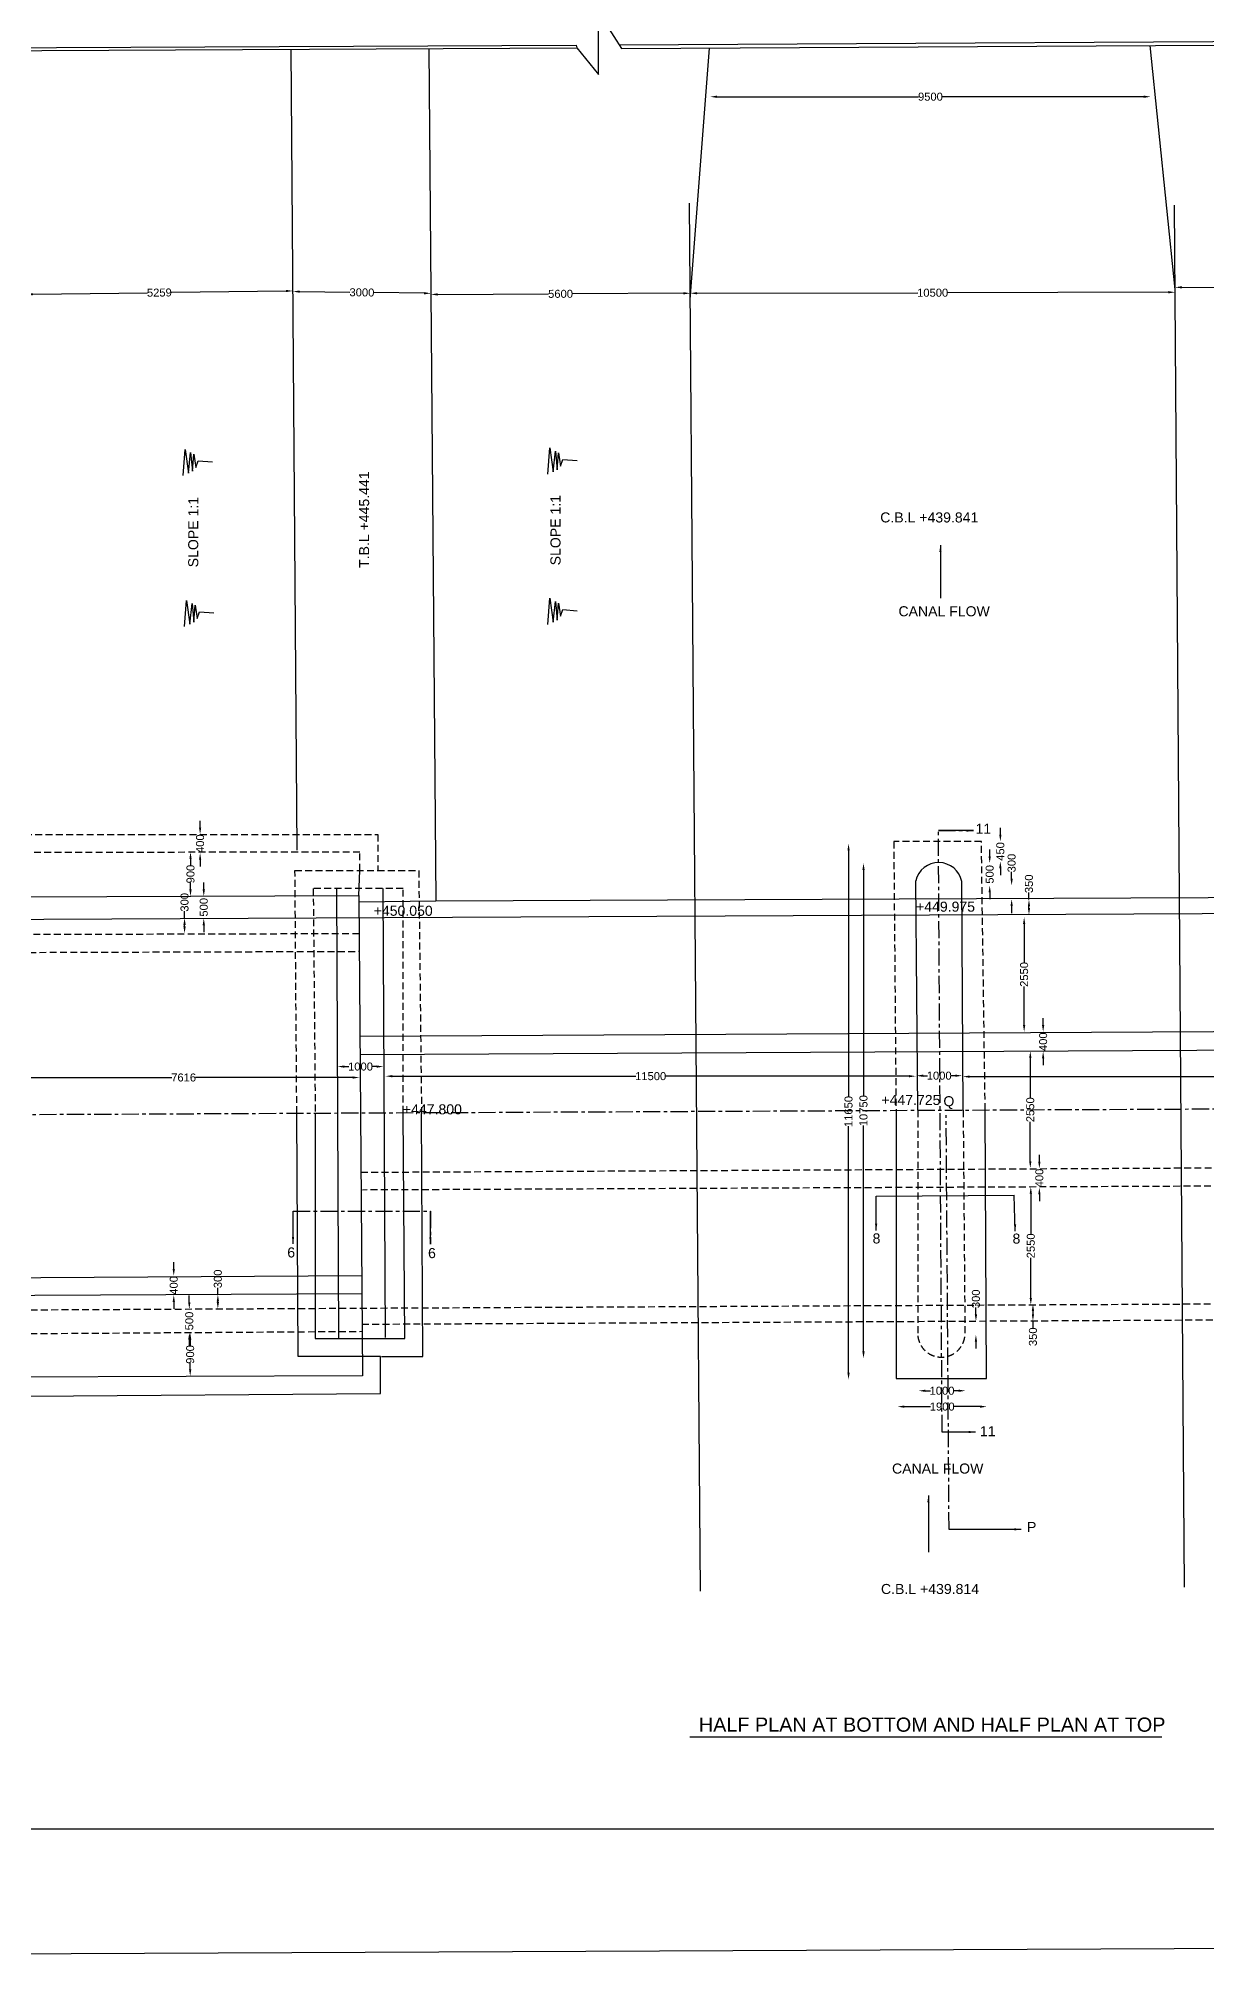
# Model space of a CAD drawing. Header units: millimetres. Extents: x -291 to 121906, y -4 to 63377.
# Drawn here: x 46225 to 71762, y -4 to 42093 of the extents above; entities that cross this region are included whole.
import ezdxf

# ---------------------------------------------------------------- set-up
doc = ezdxf.new("R2010")
doc.units = ezdxf.units.MM
doc.header["$MEASUREMENT"] = 0
doc.linetypes.add('CENTER', pattern=[2, 1.25, -0.25, 0.25, -0.25])
doc.linetypes.add('DASHED', pattern=[0.75, 0.5, -0.25])
for name, color, linetype in [('DIM', 7, 'Continuous'), ('DWG', 7, 'Continuous'), ('TXT', 7, 'Continuous')]:
    doc.layers.add(name, color=color, linetype=linetype)
doc.styles.get("Standard").update_dxf_attribs({"font": 'arial.ttf'})
doc.dimstyles.new('Civil', dxfattribs={"dimtxt": 175, "dimasz": 150, "dimexe": 0.1, "dimexo": 0.0625, "dimgap": 0.09, "dimtad": 0, "dimdec": 0, "dimzin": 12, "dimdsep": 46, "dimtxsty": 'Standard', "dimcen": 0.1, "dimse1": 1, "dimse2": 1, "dimadec": 0, "dimazin": 2, "dimtfac": 1, "dimtdec": 0, "dimtofl": 0, "dimtmove": 0, "dimatfit": 3, "dimfxl": 1, "dimfrac": 1, "dimtolj": 1, "dimtzin": 0, "dimarcsym": 0})
picture_1 = doc.add_image_def('image1.jpg', size_in_pixel=(4892, 9492))

# ---------------------------------------------------------------- blocks, each defined once
blk = doc.blocks.new('*D38')
at = {"layer": 'Defpoints', "color": 0, "linetype": 'ByBlock', "transparency": 16777216}
for p in [(60910, 40795), (70542, 40820), (70542, 40795)]:
    blk.add_point(p, dxfattribs=at)
at = {"layer": 'DIM', "color": 0, "linetype": 'ByBlock', "lineweight": -2, "transparency": 16777216}
for p, q in [((61060, 40820), (65465, 40820)), ((70392, 40820), (65987, 40820))]:
    blk.add_line(p, q, dxfattribs=at)
at = {"layer": 'DIM', "color": 0, "linetype": 'ByBlock', "transparency": 16777216}
for points in [[(61060, 40845), (61060, 40795), (60910, 40820)], [(70392, 40845), (70392, 40795), (70542, 40820)]]:
    blk.add_solid(points, dxfattribs=at)
at = {"layer": 'DIM', "color": 0, "linetype": 'ByBlock', "transparency": 16777216, "insert": (65726, 40820), "char_height": 175, "attachment_point": 5}
blk.add_mtext('\\A1;9500', dxfattribs=at)
blk = doc.blocks.new('*D41')
at = {"layer": 'Defpoints', "color": 0, "linetype": 'ByBlock', "transparency": 16777216}
for p in [(45951, 36301), (51785, 36573), (51788, 36375)]:
    blk.add_point(p, dxfattribs=at)
at = {"layer": 'DIM', "color": 0, "linetype": 'ByBlock', "lineweight": -2, "transparency": 16777216}
for p, q in [((46098, 36501), (48605, 36533)), ((51636, 36571), (49129, 36540))]:
    blk.add_line(p, q, dxfattribs=at)
at = {"layer": 'DIM', "color": 0, "linetype": 'ByBlock', "transparency": 16777216}
for points in [[(46098, 36526), (46099, 36476), (45948, 36499)], [(51635, 36596), (51636, 36546), (51785, 36573)]]:
    blk.add_solid(points, dxfattribs=at)
at = {"layer": 'DIM', "color": 0, "linetype": 'ByBlock', "transparency": 16777216, "insert": (48867, 36536), "char_height": 175, "attachment_point": 5, "rotation": 0.7239}
blk.add_mtext('\\A1;5259', dxfattribs=at)
blk = doc.blocks.new('*D42')
at = {"layer": 'Defpoints', "color": 0, "linetype": 'ByBlock', "transparency": 16777216}
for p in [(51785, 36487), (54804, 36448), (54805, 36520)]:
    blk.add_point(p, dxfattribs=at)
at = {"layer": 'DIM', "color": 0, "linetype": 'ByBlock', "lineweight": -2, "transparency": 16777216}
for p, q in [((51936, 36558), (53035, 36543)), ((54655, 36522), (53557, 36537))]:
    blk.add_line(p, q, dxfattribs=at)
at = {"layer": 'DIM', "color": 0, "linetype": 'ByBlock', "transparency": 16777216}
for points in [[(51937, 36583), (51936, 36533), (51786, 36560)], [(54655, 36547), (54654, 36497), (54805, 36520)]]:
    blk.add_solid(points, dxfattribs=at)
at = {"layer": 'DIM', "color": 0, "linetype": 'ByBlock', "transparency": 16777216, "insert": (53296, 36540), "char_height": 175, "attachment_point": 5, "rotation": 359.2588}
blk.add_mtext('\\A1;3000', dxfattribs=at)
blk = doc.blocks.new('*D43')
at = {"layer": 'Defpoints', "color": 0, "linetype": 'ByBlock', "transparency": 16777216}
for p in [(54804, 36485), (60475, 36522), (60475, 36510)]:
    blk.add_point(p, dxfattribs=at)
at = {"layer": 'DIM', "color": 0, "linetype": 'ByBlock', "lineweight": -2, "transparency": 16777216}
for p, q in [((54954, 36497), (57378, 36508)), ((60325, 36521), (57900, 36511))]:
    blk.add_line(p, q, dxfattribs=at)
at = {"layer": 'DIM', "color": 0, "linetype": 'ByBlock', "transparency": 16777216}
for points in [[(54954, 36522), (54954, 36472), (54804, 36497)], [(60325, 36546), (60325, 36496), (60475, 36522)]]:
    blk.add_solid(points, dxfattribs=at)
at = {"layer": 'DIM', "color": 0, "linetype": 'ByBlock', "transparency": 16777216, "insert": (57639, 36509), "char_height": 175, "attachment_point": 5, "rotation": 0.2547}
blk.add_mtext('\\A1;5600', dxfattribs=at)
blk = doc.blocks.new('*D44')
at = {"layer": 'Defpoints', "color": 0, "linetype": 'ByBlock', "transparency": 16777216}
for p in [(60475, 36522), (71076, 36544), (71076, 36544)]:
    blk.add_point(p, dxfattribs=at)
at = {"layer": 'DIM', "color": 0, "linetype": 'ByBlock', "lineweight": -2, "transparency": 16777216}
for p, q in [((60625, 36522), (65454, 36532)), ((70926, 36544), (66096, 36534))]:
    blk.add_line(p, q, dxfattribs=at)
at = {"layer": 'DIM', "color": 0, "linetype": 'ByBlock', "transparency": 16777216}
for points in [[(60625, 36547), (60625, 36497), (60475, 36522)], [(70926, 36569), (70926, 36519), (71076, 36544)]]:
    blk.add_solid(points, dxfattribs=at)
at = {"layer": 'DIM', "color": 0, "linetype": 'ByBlock', "transparency": 16777216, "insert": (65775, 36533), "char_height": 175, "attachment_point": 5, "rotation": 0.118}
blk.add_mtext('\\A1;10500', dxfattribs=at)
blk = doc.blocks.new('*D45')
at = {"layer": 'Defpoints', "color": 0, "linetype": 'ByBlock', "transparency": 16777216}
for p in [(76782, 36648), (71075, 36607), (76782, 36603)]:
    blk.add_point(p, dxfattribs=at)
at = {"layer": 'DIM', "color": 0, "linetype": 'ByBlock', "lineweight": -2, "transparency": 16777216}
for p, q in [((71225, 36652), (73667, 36650)), ((76632, 36648), (74190, 36649))]:
    blk.add_line(p, q, dxfattribs=at)
at = {"layer": 'DIM', "color": 0, "linetype": 'ByBlock', "transparency": 16777216}
for points in [[(71225, 36677), (71225, 36627), (71075, 36652)], [(76632, 36673), (76632, 36623), (76782, 36648)]]:
    blk.add_solid(points, dxfattribs=at)
at = {"layer": 'DIM', "color": 0, "linetype": 'ByBlock', "transparency": 16777216, "insert": (73929, 36650), "char_height": 175, "attachment_point": 5, "rotation": 359.9602}
blk.add_mtext('\\A1;5600', dxfattribs=at)
blk = doc.blocks.new('*D67')
at = {"layer": 'Defpoints', "color": 0, "linetype": 'ByBlock', "transparency": 16777216}
for p in [(53240, 19371), (45556, 19321), (53240, 19321)]:
    blk.add_point(p, dxfattribs=at)
at = {"layer": 'DIM', "color": 0, "linetype": 'ByBlock', "lineweight": -2, "transparency": 16777216}
for p, q in [((45706, 19371), (49137, 19371)), ((53090, 19371), (49659, 19371))]:
    blk.add_line(p, q, dxfattribs=at)
at = {"layer": 'DIM', "color": 0, "linetype": 'ByBlock', "transparency": 16777216}
for points in [[(45706, 19396), (45706, 19346), (45556, 19371)], [(53090, 19396), (53090, 19346), (53240, 19371)]]:
    blk.add_solid(points, dxfattribs=at)
at = {"layer": 'DIM', "color": 0, "linetype": 'ByBlock', "transparency": 16777216, "insert": (49398, 19371), "char_height": 175, "attachment_point": 5}
blk.add_mtext('\\A1;7616', dxfattribs=at)
blk = doc.blocks.new('*D68')
at = {"layer": 'Defpoints', "color": 0, "linetype": 'ByBlock', "transparency": 16777216}
for p in [(52763, 19572), (53767, 19610), (53767, 19572)]:
    blk.add_point(p, dxfattribs=at)
at = {"layer": 'DIM', "color": 0, "linetype": 'ByBlock', "lineweight": -2, "transparency": 16777216}
for p, q in [((52913, 19610), (53012, 19610)), ((53617, 19610), (53518, 19610))]:
    blk.add_line(p, q, dxfattribs=at)
at = {"layer": 'DIM', "color": 0, "linetype": 'ByBlock', "transparency": 16777216}
for points in [[(52913, 19635), (52913, 19585), (52763, 19610)], [(53617, 19635), (53617, 19585), (53767, 19610)]]:
    blk.add_solid(points, dxfattribs=at)
at = {"layer": 'DIM', "color": 0, "linetype": 'ByBlock', "transparency": 16777216, "insert": (53265, 19610), "char_height": 175, "attachment_point": 5}
blk.add_mtext('\\A1;1000', dxfattribs=at)
blk = doc.blocks.new('*D69')
at = {"layer": 'Defpoints', "color": 0, "linetype": 'ByBlock', "transparency": 16777216}
for p in [(49469, 13790), (49541, 13790), (49469, 12840)]:
    blk.add_point(p, dxfattribs=at)
at = {"layer": 'DIM', "color": 0, "linetype": 'ByBlock', "lineweight": -2, "transparency": 16777216}
for p, q in [((49541, 13640), (49541, 13508)), ((49541, 12990), (49541, 13122))]:
    blk.add_line(p, q, dxfattribs=at)
at = {"layer": 'DIM', "color": 0, "linetype": 'ByBlock', "transparency": 16777216}
for points in [[(49516, 13640), (49566, 13640), (49541, 13790)], [(49516, 12990), (49566, 12990), (49541, 12840)]]:
    blk.add_solid(points, dxfattribs=at)
at = {"layer": 'DIM', "color": 0, "linetype": 'ByBlock', "transparency": 16777216, "insert": (49541, 13315), "char_height": 175, "attachment_point": 5, "rotation": 90}
blk.add_mtext('\\A1;900', dxfattribs=at)
blk = doc.blocks.new('*D70')
at = {"layer": 'Defpoints', "color": 0, "linetype": 'ByBlock', "transparency": 16777216}
for p in [(49522, 14305), (49541, 14305), (49541, 13790)]:
    blk.add_point(p, dxfattribs=at)
at = {"layer": 'DIM', "color": 0, "linetype": 'ByBlock', "lineweight": -2, "transparency": 16777216}
for p, q in [((49522, 14455), (49522, 14605)), ((49522, 13640), (49522, 13490))]:
    blk.add_line(p, q, dxfattribs=at)
at = {"layer": 'DIM', "color": 0, "linetype": 'ByBlock', "transparency": 16777216}
for points in [[(49497, 14455), (49547, 14455), (49522, 14305)], [(49497, 13640), (49547, 13640), (49522, 13790)]]:
    blk.add_solid(points, dxfattribs=at)
at = {"layer": 'DIM', "color": 0, "linetype": 'ByBlock', "transparency": 16777216, "insert": (49522, 14047), "char_height": 175, "attachment_point": 5, "rotation": 90}
blk.add_mtext('\\A1;500', dxfattribs=at)
blk = doc.blocks.new('*D71')
at = {"layer": 'Defpoints', "color": 0, "linetype": 'ByBlock', "transparency": 16777216}
for p in [(49994, 14624), (50146, 14624), (49994, 14310)]:
    blk.add_point(p, dxfattribs=at)
at = {"layer": 'DIM', "color": 0, "linetype": 'ByBlock', "lineweight": -2, "transparency": 16777216}
for p, q in [((50146, 14624), (50146, 14774)), ((50146, 14460), (50146, 14474))]:
    blk.add_line(p, q, dxfattribs=at)
at = {"layer": 'DIM', "color": 0, "linetype": 'ByBlock', "transparency": 16777216}
for points in [[(50121, 14474), (50171, 14474), (50146, 14624)], [(50121, 14460), (50171, 14460), (50146, 14310)]]:
    blk.add_solid(points, dxfattribs=at)
at = {"layer": 'DIM', "color": 0, "linetype": 'ByBlock', "transparency": 16777216, "insert": (50146, 14968), "char_height": 175, "attachment_point": 5, "rotation": 90}
blk.add_mtext('\\A1;300', dxfattribs=at)
blk = doc.blocks.new('*D72')
at = {"layer": 'Defpoints', "color": 0, "linetype": 'ByBlock', "transparency": 16777216}
for p in [(49182, 15035), (49263, 15035), (49263, 14614)]:
    blk.add_point(p, dxfattribs=at)
at = {"layer": 'DIM', "color": 0, "linetype": 'ByBlock', "lineweight": -2, "transparency": 16777216}
for p, q in [((49182, 15185), (49182, 15335)), ((49182, 14464), (49182, 14314))]:
    blk.add_line(p, q, dxfattribs=at)
at = {"layer": 'DIM', "color": 0, "linetype": 'ByBlock', "transparency": 16777216}
for points in [[(49157, 15185), (49207, 15185), (49182, 15035)], [(49157, 14464), (49207, 14464), (49182, 14614)]]:
    blk.add_solid(points, dxfattribs=at)
at = {"layer": 'DIM', "color": 0, "linetype": 'ByBlock', "transparency": 16777216, "insert": (49182, 14825), "char_height": 175, "attachment_point": 5, "rotation": 90}
blk.add_mtext('\\A1;400', dxfattribs=at)
blk = doc.blocks.new('*D76')
at = {"layer": 'Defpoints', "color": 0, "linetype": 'ByBlock', "transparency": 16777216}
for p in [(49418, 22860), (49693, 22860), (49693, 22527)]:
    blk.add_point(p, dxfattribs=at)
at = {"layer": 'DIM', "color": 0, "linetype": 'ByBlock', "lineweight": -2, "transparency": 16777216}
for p, q in [((49418, 22860), (49418, 23010)), ((49418, 22677), (49418, 22710))]:
    blk.add_line(p, q, dxfattribs=at)
at = {"layer": 'DIM', "color": 0, "linetype": 'ByBlock', "transparency": 16777216}
for points in [[(49393, 22710), (49443, 22710), (49418, 22860)], [(49393, 22677), (49443, 22677), (49418, 22527)]]:
    blk.add_solid(points, dxfattribs=at)
at = {"layer": 'DIM', "color": 0, "linetype": 'ByBlock', "transparency": 16777216, "insert": (49418, 23203), "char_height": 175, "attachment_point": 5, "rotation": 90}
blk.add_mtext('\\A1;300', dxfattribs=at)
blk = doc.blocks.new('*D77')
at = {"layer": 'Defpoints', "color": 0, "linetype": 'ByBlock', "transparency": 16777216}
for p in [(49693, 23336), (49838, 23336), (49693, 22852)]:
    blk.add_point(p, dxfattribs=at)
at = {"layer": 'DIM', "color": 0, "linetype": 'ByBlock', "lineweight": -2, "transparency": 16777216}
for p, q in [((49838, 23486), (49838, 23636)), ((49838, 22702), (49838, 22552))]:
    blk.add_line(p, q, dxfattribs=at)
at = {"layer": 'DIM', "color": 0, "linetype": 'ByBlock', "transparency": 16777216}
for points in [[(49813, 23486), (49863, 23486), (49838, 23336)], [(49813, 22702), (49863, 22702), (49838, 22852)]]:
    blk.add_solid(points, dxfattribs=at)
at = {"layer": 'DIM', "color": 0, "linetype": 'ByBlock', "transparency": 16777216, "insert": (49838, 23094), "char_height": 175, "attachment_point": 5, "rotation": 90}
blk.add_mtext('\\A1;500', dxfattribs=at)
blk = doc.blocks.new('*D78')
at = {"layer": 'Defpoints', "color": 0, "linetype": 'ByBlock', "transparency": 16777216}
for p in [(49548, 24304), (49628, 24304), (49628, 23336)]:
    blk.add_point(p, dxfattribs=at)
at = {"layer": 'DIM', "color": 0, "linetype": 'ByBlock', "lineweight": -2, "transparency": 16777216}
for p, q in [((49548, 24154), (49548, 24013)), ((49548, 23486), (49548, 23627))]:
    blk.add_line(p, q, dxfattribs=at)
at = {"layer": 'DIM', "color": 0, "linetype": 'ByBlock', "transparency": 16777216}
for points in [[(49523, 24154), (49573, 24154), (49548, 24304)], [(49523, 23486), (49573, 23486), (49548, 23336)]]:
    blk.add_solid(points, dxfattribs=at)
at = {"layer": 'DIM', "color": 0, "linetype": 'ByBlock', "transparency": 16777216, "insert": (49548, 23820), "char_height": 175, "attachment_point": 5, "rotation": 90}
blk.add_mtext('\\A1;900', dxfattribs=at)
blk = doc.blocks.new('*D79')
at = {"layer": 'Defpoints', "color": 0, "linetype": 'ByBlock', "transparency": 16777216}
for p in [(49693, 24687), (49758, 24687), (49693, 24283)]:
    blk.add_point(p, dxfattribs=at)
at = {"layer": 'DIM', "color": 0, "linetype": 'ByBlock', "lineweight": -2, "transparency": 16777216}
for p, q in [((49758, 24837), (49758, 24987)), ((49758, 24133), (49758, 23983))]:
    blk.add_line(p, q, dxfattribs=at)
at = {"layer": 'DIM', "color": 0, "linetype": 'ByBlock', "transparency": 16777216}
for points in [[(49733, 24837), (49783, 24837), (49758, 24687)], [(49733, 24133), (49783, 24133), (49758, 24283)]]:
    blk.add_solid(points, dxfattribs=at)
at = {"layer": 'DIM', "color": 0, "linetype": 'ByBlock', "transparency": 16777216, "insert": (49758, 24485), "char_height": 175, "attachment_point": 5, "rotation": 90}
blk.add_mtext('\\A1;400', dxfattribs=at)
blk = doc.blocks.new('*D80')
at = {"layer": 'Defpoints', "color": 0, "linetype": 'ByBlock', "transparency": 16777216}
for p in [(65407, 19400), (53811, 19305), (65407, 19305)]:
    blk.add_point(p, dxfattribs=at)
at = {"layer": 'DIM', "color": 0, "linetype": 'ByBlock', "lineweight": -2, "transparency": 16777216}
for p, q in [((53961, 19400), (59288, 19400)), ((65257, 19400), (59930, 19400))]:
    blk.add_line(p, q, dxfattribs=at)
at = {"layer": 'DIM', "color": 0, "linetype": 'ByBlock', "transparency": 16777216}
for points in [[(53961, 19425), (53961, 19375), (53811, 19400)], [(65257, 19425), (65257, 19375), (65407, 19400)]]:
    blk.add_solid(points, dxfattribs=at)
at = {"layer": 'DIM', "color": 0, "linetype": 'ByBlock', "transparency": 16777216, "insert": (59609, 19400), "char_height": 175, "attachment_point": 5}
blk.add_mtext('\\A1;11500', dxfattribs=at)
blk = doc.blocks.new('*D81')
at = {"layer": 'Defpoints', "color": 0, "linetype": 'ByBlock', "transparency": 16777216}
for p in [(65418, 19368), (66418, 19411), (66418, 19368)]:
    blk.add_point(p, dxfattribs=at)
at = {"layer": 'DIM', "color": 0, "linetype": 'ByBlock', "lineweight": -2, "transparency": 16777216}
for p, q in [((65568, 19411), (65665, 19411)), ((66268, 19411), (66171, 19411))]:
    blk.add_line(p, q, dxfattribs=at)
at = {"layer": 'DIM', "color": 0, "linetype": 'ByBlock', "transparency": 16777216}
for points in [[(65568, 19436), (65568, 19386), (65418, 19411)], [(66268, 19436), (66268, 19386), (66418, 19411)]]:
    blk.add_solid(points, dxfattribs=at)
at = {"layer": 'DIM', "color": 0, "linetype": 'ByBlock', "transparency": 16777216, "insert": (65918, 19411), "char_height": 175, "attachment_point": 5}
blk.add_mtext('\\A1;1000', dxfattribs=at)
blk = doc.blocks.new('*D82')
at = {"layer": 'Defpoints', "color": 0, "linetype": 'ByBlock', "transparency": 16777216}
for p in [(66435, 19401), (78060, 19401), (78060, 19390)]:
    blk.add_point(p, dxfattribs=at)
at = {"layer": 'DIM', "color": 0, "linetype": 'ByBlock', "lineweight": -2, "transparency": 16777216}
for p, q in [((66585, 19390), (71927, 19390)), ((77910, 19390), (72568, 19390))]:
    blk.add_line(p, q, dxfattribs=at)
at = {"layer": 'DIM', "color": 0, "linetype": 'ByBlock', "transparency": 16777216}
for points in [[(66585, 19415), (66585, 19365), (66435, 19390)], [(77910, 19415), (77910, 19365), (78060, 19390)]]:
    blk.add_solid(points, dxfattribs=at)
at = {"layer": 'DIM', "color": 0, "linetype": 'ByBlock', "transparency": 16777216, "insert": (72248, 19390), "char_height": 175, "attachment_point": 5}
blk.add_mtext('\\A1;11500', dxfattribs=at)
blk = doc.blocks.new('*D83')
at = {"layer": 'Defpoints', "color": 0, "linetype": 'ByBlock', "transparency": 16777216}
for p in [(65006, 12227), (66960, 12227), (66960, 12174)]:
    blk.add_point(p, dxfattribs=at)
at = {"layer": 'DIM', "color": 0, "linetype": 'ByBlock', "lineweight": -2, "transparency": 16777216}
for p, q in [((65156, 12174), (65730, 12174)), ((66810, 12174), (66236, 12174))]:
    blk.add_line(p, q, dxfattribs=at)
at = {"layer": 'DIM', "color": 0, "linetype": 'ByBlock', "transparency": 16777216}
for points in [[(65156, 12199), (65156, 12149), (65006, 12174)], [(66810, 12199), (66810, 12149), (66960, 12174)]]:
    blk.add_solid(points, dxfattribs=at)
at = {"layer": 'DIM', "color": 0, "linetype": 'ByBlock', "transparency": 16777216, "insert": (65983, 12174), "char_height": 175, "attachment_point": 5}
blk.add_mtext('\\A1;1900', dxfattribs=at)
blk = doc.blocks.new('*D84')
at = {"layer": 'Defpoints', "color": 0, "linetype": 'ByBlock', "transparency": 16777216}
for p in [(65468, 12533), (66493, 12533), (66493, 12521)]:
    blk.add_point(p, dxfattribs=at)
at = {"layer": 'DIM', "color": 0, "linetype": 'ByBlock', "lineweight": -2, "transparency": 16777216}
for p, q in [((65618, 12521), (65727, 12521)), ((66343, 12521), (66233, 12521))]:
    blk.add_line(p, q, dxfattribs=at)
at = {"layer": 'DIM', "color": 0, "linetype": 'ByBlock', "transparency": 16777216}
for points in [[(65618, 12546), (65618, 12496), (65468, 12521)], [(66343, 12546), (66343, 12496), (66493, 12521)]]:
    blk.add_solid(points, dxfattribs=at)
at = {"layer": 'DIM', "color": 0, "linetype": 'ByBlock', "transparency": 16777216, "insert": (65980, 12521), "char_height": 175, "attachment_point": 5}
blk.add_mtext('\\A1;1000', dxfattribs=at)
blk = doc.blocks.new('*D85')
at = {"layer": 'Defpoints', "color": 0, "linetype": 'ByBlock', "transparency": 16777216}
for p in [(66667, 14039), (66721, 14039), (66667, 13746)]:
    blk.add_point(p, dxfattribs=at)
at = {"layer": 'DIM', "color": 0, "linetype": 'ByBlock', "lineweight": -2, "transparency": 16777216}
for p, q in [((66721, 14189), (66721, 14339)), ((66721, 13596), (66721, 13446))]:
    blk.add_line(p, q, dxfattribs=at)
at = {"layer": 'DIM', "color": 0, "linetype": 'ByBlock', "transparency": 16777216}
for points in [[(66696, 14189), (66746, 14189), (66721, 14039)], [(66696, 13596), (66746, 13596), (66721, 13746)]]:
    blk.add_solid(points, dxfattribs=at)
at = {"layer": 'DIM', "color": 0, "linetype": 'ByBlock', "transparency": 16777216, "insert": (66721, 14532), "char_height": 175, "attachment_point": 5, "rotation": 90}
blk.add_mtext('\\A1;300', dxfattribs=at)
blk = doc.blocks.new('*D86')
at = {"layer": 'Defpoints', "color": 0, "linetype": 'ByBlock', "transparency": 16777216}
for p in [(67926, 14417), (67926, 14045), (67968, 14045)]:
    blk.add_point(p, dxfattribs=at)
at = {"layer": 'DIM', "color": 0, "linetype": 'ByBlock', "lineweight": -2, "transparency": 16777216}
for p, q in [((67968, 14267), (67968, 14195)), ((67968, 14045), (67968, 13895))]:
    blk.add_line(p, q, dxfattribs=at)
at = {"layer": 'DIM', "color": 0, "linetype": 'ByBlock', "transparency": 16777216}
for points in [[(67943, 14267), (67993, 14267), (67968, 14417)], [(67943, 14195), (67993, 14195), (67968, 14045)]]:
    blk.add_solid(points, dxfattribs=at)
at = {"layer": 'DIM', "color": 0, "linetype": 'ByBlock', "transparency": 16777216, "insert": (67968, 13702), "char_height": 175, "attachment_point": 5, "rotation": 90}
blk.add_mtext('\\A1;350', dxfattribs=at)
blk = doc.blocks.new('*D87')
at = {"layer": 'Defpoints', "color": 0, "linetype": 'ByBlock', "transparency": 16777216}
for p in [(67921, 16978), (67975, 16978), (67975, 14402)]:
    blk.add_point(p, dxfattribs=at)
at = {"layer": 'DIM', "color": 0, "linetype": 'ByBlock', "lineweight": -2, "transparency": 16777216}
for p, q in [((67921, 16828), (67921, 15953)), ((67921, 14552), (67921, 15427))]:
    blk.add_line(p, q, dxfattribs=at)
at = {"layer": 'DIM', "color": 0, "linetype": 'ByBlock', "transparency": 16777216}
for points in [[(67896, 16828), (67946, 16828), (67921, 16978)], [(67896, 14552), (67946, 14552), (67921, 14402)]]:
    blk.add_solid(points, dxfattribs=at)
at = {"layer": 'DIM', "color": 0, "linetype": 'ByBlock', "transparency": 16777216, "insert": (67921, 15690), "char_height": 175, "attachment_point": 5, "rotation": 90}
blk.add_mtext('\\A1;2550', dxfattribs=at)
blk = doc.blocks.new('*D88')
at = {"layer": 'Defpoints', "color": 0, "linetype": 'ByBlock', "transparency": 16777216}
for p in [(67922, 17383), (68108, 17383), (67922, 16964)]:
    blk.add_point(p, dxfattribs=at)
at = {"layer": 'DIM', "color": 0, "linetype": 'ByBlock', "lineweight": -2, "transparency": 16777216}
for p, q in [((68108, 17533), (68108, 17683)), ((68108, 16814), (68108, 16664))]:
    blk.add_line(p, q, dxfattribs=at)
at = {"layer": 'DIM', "color": 0, "linetype": 'ByBlock', "transparency": 16777216}
for points in [[(68083, 17533), (68133, 17533), (68108, 17383)], [(68083, 16814), (68133, 16814), (68108, 16964)]]:
    blk.add_solid(points, dxfattribs=at)
at = {"layer": 'DIM', "color": 0, "linetype": 'ByBlock', "transparency": 16777216, "insert": (68108, 17173), "char_height": 175, "attachment_point": 5, "rotation": 90}
blk.add_mtext('\\A1;400', dxfattribs=at)
blk = doc.blocks.new('*D89')
at = {"layer": 'Defpoints', "color": 0, "linetype": 'ByBlock', "transparency": 16777216}
for p in [(67910, 19945), (67940, 19945), (67940, 17389)]:
    blk.add_point(p, dxfattribs=at)
at = {"layer": 'DIM', "color": 0, "linetype": 'ByBlock', "lineweight": -2, "transparency": 16777216}
for p, q in [((67910, 19795), (67910, 18929)), ((67910, 17539), (67910, 18404))]:
    blk.add_line(p, q, dxfattribs=at)
at = {"layer": 'DIM', "color": 0, "linetype": 'ByBlock', "transparency": 16777216}
for points in [[(67885, 19795), (67935, 19795), (67910, 19945)], [(67885, 17539), (67935, 17539), (67910, 17389)]]:
    blk.add_solid(points, dxfattribs=at)
at = {"layer": 'DIM', "color": 0, "linetype": 'ByBlock', "transparency": 16777216, "insert": (67910, 18667), "char_height": 175, "attachment_point": 5, "rotation": 90}
blk.add_mtext('\\A1;2550', dxfattribs=at)
blk = doc.blocks.new('*D90')
at = {"layer": 'Defpoints', "color": 0, "linetype": 'ByBlock', "transparency": 16777216}
for p in [(68191, 20370), (68257, 20370), (68257, 19939)]:
    blk.add_point(p, dxfattribs=at)
at = {"layer": 'DIM', "color": 0, "linetype": 'ByBlock', "lineweight": -2, "transparency": 16777216}
for p, q in [((68191, 20520), (68191, 20670)), ((68191, 19789), (68191, 19639))]:
    blk.add_line(p, q, dxfattribs=at)
at = {"layer": 'DIM', "color": 0, "linetype": 'ByBlock', "transparency": 16777216}
for points in [[(68166, 20520), (68216, 20520), (68191, 20370)], [(68166, 19789), (68216, 19789), (68191, 19939)]]:
    blk.add_solid(points, dxfattribs=at)
at = {"layer": 'DIM', "color": 0, "linetype": 'ByBlock', "transparency": 16777216, "insert": (68191, 20154), "char_height": 175, "attachment_point": 5, "rotation": 90}
blk.add_mtext('\\A1;400', dxfattribs=at)
blk = doc.blocks.new('*D91')
at = {"layer": 'Defpoints', "color": 0, "linetype": 'ByBlock', "transparency": 16777216}
for p in [(67775, 22879), (67842, 22879), (67842, 20372)]:
    blk.add_point(p, dxfattribs=at)
at = {"layer": 'DIM', "color": 0, "linetype": 'ByBlock', "lineweight": -2, "transparency": 16777216}
for p, q in [((67775, 22729), (67775, 21888)), ((67775, 20522), (67775, 21363))]:
    blk.add_line(p, q, dxfattribs=at)
at = {"layer": 'DIM', "color": 0, "linetype": 'ByBlock', "transparency": 16777216}
for points in [[(67750, 22729), (67800, 22729), (67775, 22879)], [(67750, 20522), (67800, 20522), (67775, 20372)]]:
    blk.add_solid(points, dxfattribs=at)
at = {"layer": 'DIM', "color": 0, "linetype": 'ByBlock', "transparency": 16777216, "insert": (67775, 21625), "char_height": 175, "attachment_point": 5, "rotation": 90}
blk.add_mtext('\\A1;2550', dxfattribs=at)
blk = doc.blocks.new('*D92')
at = {"layer": 'Defpoints', "color": 0, "linetype": 'ByBlock', "transparency": 16777216}
for p in [(67775, 23265), (67881, 23265), (67775, 22928)]:
    blk.add_point(p, dxfattribs=at)
at = {"layer": 'DIM', "color": 0, "linetype": 'ByBlock', "lineweight": -2, "transparency": 16777216}
for p, q in [((67881, 23265), (67881, 23415)), ((67881, 23078), (67881, 23115))]:
    blk.add_line(p, q, dxfattribs=at)
at = {"layer": 'DIM', "color": 0, "linetype": 'ByBlock', "transparency": 16777216}
for points in [[(67856, 23115), (67906, 23115), (67881, 23265)], [(67856, 23078), (67906, 23078), (67881, 22928)]]:
    blk.add_solid(points, dxfattribs=at)
at = {"layer": 'DIM', "color": 0, "linetype": 'ByBlock', "transparency": 16777216, "insert": (67881, 23608), "char_height": 175, "attachment_point": 5, "rotation": 90}
blk.add_mtext('\\A1;350', dxfattribs=at)
blk = doc.blocks.new('*D93')
at = {"layer": 'Defpoints', "color": 0, "linetype": 'ByBlock', "transparency": 16777216}
for p in [(67290, 23568), (67290, 23269), (67502, 23568)]:
    blk.add_point(p, dxfattribs=at)
at = {"layer": 'DIM', "color": 0, "linetype": 'ByBlock', "lineweight": -2, "transparency": 16777216}
for p, q in [((67502, 23718), (67502, 23868)), ((67502, 23119), (67502, 22969))]:
    blk.add_line(p, q, dxfattribs=at)
at = {"layer": 'DIM', "color": 0, "linetype": 'ByBlock', "transparency": 16777216}
for points in [[(67477, 23718), (67527, 23718), (67502, 23568)], [(67477, 23119), (67527, 23119), (67502, 23269)]]:
    blk.add_solid(points, dxfattribs=at)
at = {"layer": 'DIM', "color": 0, "linetype": 'ByBlock', "transparency": 16777216, "insert": (67502, 24061), "char_height": 175, "attachment_point": 5, "rotation": 90}
blk.add_mtext('\\A1;300', dxfattribs=at)
blk = doc.blocks.new('*D94')
at = {"layer": 'Defpoints', "color": 0, "linetype": 'ByBlock', "transparency": 16777216}
for p in [(67022, 24060), (67051, 24060), (67051, 23568)]:
    blk.add_point(p, dxfattribs=at)
at = {"layer": 'DIM', "color": 0, "linetype": 'ByBlock', "lineweight": -2, "transparency": 16777216}
for p, q in [((67022, 24210), (67022, 24360)), ((67022, 23418), (67022, 23268))]:
    blk.add_line(p, q, dxfattribs=at)
at = {"layer": 'DIM', "color": 0, "linetype": 'ByBlock', "transparency": 16777216}
for points in [[(66997, 24210), (67047, 24210), (67022, 24060)], [(66997, 23418), (67047, 23418), (67022, 23568)]]:
    blk.add_solid(points, dxfattribs=at)
at = {"layer": 'DIM', "color": 0, "linetype": 'ByBlock', "transparency": 16777216, "insert": (67022, 23814), "char_height": 175, "attachment_point": 5, "rotation": 90}
blk.add_mtext('\\A1;500', dxfattribs=at)
blk = doc.blocks.new('*D95')
at = {"layer": 'Defpoints', "color": 0, "linetype": 'ByBlock', "transparency": 16777216}
for p in [(67255, 24532), (67274, 24532), (67274, 24098)]:
    blk.add_point(p, dxfattribs=at)
at = {"layer": 'DIM', "color": 0, "linetype": 'ByBlock', "lineweight": -2, "transparency": 16777216}
for p, q in [((67255, 24682), (67255, 24832)), ((67255, 23948), (67255, 23798))]:
    blk.add_line(p, q, dxfattribs=at)
at = {"layer": 'DIM', "color": 0, "linetype": 'ByBlock', "transparency": 16777216}
for points in [[(67230, 24682), (67280, 24682), (67255, 24532)], [(67230, 23948), (67280, 23948), (67255, 24098)]]:
    blk.add_solid(points, dxfattribs=at)
at = {"layer": 'DIM', "color": 0, "linetype": 'ByBlock', "transparency": 16777216, "insert": (67255, 24315), "char_height": 175, "attachment_point": 5, "rotation": 90}
blk.add_mtext('\\A1;450', dxfattribs=at)
blk = doc.blocks.new('*D96')
at = {"layer": 'Defpoints', "color": 0, "linetype": 'ByBlock', "transparency": 16777216}
for p in [(63923, 24487), (63936, 24487), (63923, 12767)]:
    blk.add_point(p, dxfattribs=at)
at = {"layer": 'DIM', "color": 0, "linetype": 'ByBlock', "lineweight": -2, "transparency": 16777216}
for p, q in [((63936, 24337), (63936, 18948)), ((63936, 12917), (63936, 18306))]:
    blk.add_line(p, q, dxfattribs=at)
at = {"layer": 'DIM', "color": 0, "linetype": 'ByBlock', "transparency": 16777216}
for points in [[(63911, 24337), (63961, 24337), (63936, 24487)], [(63911, 12917), (63961, 12917), (63936, 12767)]]:
    blk.add_solid(points, dxfattribs=at)
at = {"layer": 'DIM', "color": 0, "linetype": 'ByBlock', "transparency": 16777216, "insert": (63936, 18627), "char_height": 175, "attachment_point": 5, "rotation": 90}
blk.add_mtext('\\A1;11650', dxfattribs=at)
blk = doc.blocks.new('*D97')
at = {"layer": 'Defpoints', "color": 0, "linetype": 'ByBlock', "transparency": 16777216}
for p in [(64213, 24059), (64263, 24059), (64213, 13233)]:
    blk.add_point(p, dxfattribs=at)
at = {"layer": 'DIM', "color": 0, "linetype": 'ByBlock', "lineweight": -2, "transparency": 16777216}
for p, q in [((64263, 23909), (64263, 18967)), ((64263, 13383), (64263, 18325))]:
    blk.add_line(p, q, dxfattribs=at)
at = {"layer": 'DIM', "color": 0, "linetype": 'ByBlock', "transparency": 16777216}
for points in [[(64238, 23909), (64288, 23909), (64263, 24059)], [(64238, 13383), (64288, 13383), (64263, 13233)]]:
    blk.add_solid(points, dxfattribs=at)
at = {"layer": 'DIM', "color": 0, "linetype": 'ByBlock', "transparency": 16777216, "insert": (64263, 18646), "char_height": 175, "attachment_point": 5, "rotation": 90}
blk.add_mtext('\\A1;10750', dxfattribs=at)

msp = doc.modelspace()

# ---------------------------------------------------------------- linework, layer by layer
at = {"linetype": 'ByBlock'}
msp.add_lwpolyline([(118249.3, 2936.9), (3003.8, 2936.9), (3003.8, 60972.5), (118249.3, 60972.5)], close=True, dxfattribs=at)
at = {"layer": 'DIM', "linetype": 'ByBlock'}
msp.add_line((60464.7, 4952.7), (70786.1, 4952.7), dxfattribs=at)
at = {"layer": 'DWG', "linetype": 'ByBlock'}
for points in [[(28747.8, 41744.8), (57997.2, 41890.6), (58469.9, 41304.4), (58469.9, 42664.1), (58975.1, 41874.3), (77134.8, 41980.1), (77591.1, 41402), (77583, 42753.6), (78088.2, 41963.8), (82396.1, 42012.7), (82868.7, 41402.1), (82844.2, 42810.6), (83398.3, 42004.6), (93170.8, 42045.3)], [(28751.1, 41816.4), (57982.9, 41946.3), (57997.2, 41890.6)], [(51877.6, 24339.9), (51747.2, 41859.5)], [(54759.2, 41874.5), (54914.3, 23234.6)], [(58922.4, 41956.7), (77093.8, 42055.5), (77134.8, 41980.1)], [(60475.7, 36385.2), (60897.1, 41885.5)], [(71075.4, 36607.4), (70532.4, 41941.7)], [(60696.5, 8139.5), (60459.2, 38493.9)], [(71284.5, 8224.5), (71061.8, 38449.4)], [(49388.3, 32536.1), (49430.3, 33108.1), (49505.8, 32587.4), (49550.9, 33039.4), (49592.6, 32629), (49620.2, 33004.3), (49664.7, 32713.5), (49717.3, 32859.4), (50026.8, 32836.7)], [(57362.5, 32566.4), (57404.4, 33138.4), (57479.9, 32617.7), (57525.1, 33069.7), (57566.8, 32659.3), (57594.3, 33034.6), (57638.8, 32743.8), (57691.4, 32889.7), (58001, 32867)], [(49418.6, 29234), (49460.6, 29805.9), (49536.1, 29285.3), (49581.2, 29737.2), (49622.9, 29326.8), (49650.5, 29702.2), (49695, 29411.4), (49747.6, 29557.3), (50057.1, 29534.6)], [(57362.5, 29279.4), (57404.4, 29851.4), (57479.9, 29330.7), (57525.1, 29782.6), (57566.8, 29372.2), (57594.3, 29747.6), (57638.8, 29456.8), (57691.4, 29602.7), (58001, 29580)], [(40373, 22807.3), (86566.5, 23030.5), (97237.6, 26609)], [(53232.2, 23212.7), (54914.3, 23234.6), (78554.8, 23338.1), (78554.8, 24091.5)], [(40369.8, 23298.8), (53231.2, 23352.6), (53251, 23897.5)], [(65450.3, 18655.2), (65405.4, 23669.3)], [(66442.1, 18655.2), (66410.6, 23657.6)], [(53231.2, 23352.6), (53305.8, 12847.8), (45599.1, 12819.2)], [(52791.9, 13662.7), (52749.1, 23505.2)], [(53810.9, 13684.3), (53760.2, 23501.4)], [(53253, 20272.3), (78586.2, 20410.6), (78586.2, 19995.4), (53255.9, 19864.1)], [(30786.5, 5617.9), (34089, 5638.4), (34089, 9229.5), (35400.4, 10498.6), (40043.6, 12350.2), (40043.6, 11316.4), (46025.3, 11371.2), (46025.3, 12404.9), (53700.3, 12460.4), (53700.3, 13268.3), (51898.3, 13268.3), (51872.3, 18591.2)], [(52275.7, 18593.1), (52275.7, 13662.7), (54234.1, 13662.7), (54196, 18602.1)], [(53721.8, 13268.3), (54627, 13268.3), (54599.4, 18575.1)], [(64974.2, 18653), (64974.2, 12787), (66949, 12787), (66924.1, 18662.2)], [(40423.8, 14964.9), (53290.2, 15041.1)], [(53293, 14642.8), (40426.3, 14574.6)]]:
    msp.add_lwpolyline(points, dxfattribs=at)
at = {"layer": 'DWG', "linetype": 'DASHED', "ltscale": 300}
for points in [[(40378.7, 21924.9), (30655.6, 25752.3), (30609.5, 31373.5), (33917.6, 31373.5), (33963.4, 27786.7), (35324.7, 26502.6), (39968.4, 24692), (39968.4, 25712.7), (45929.2, 25712.7), (45929.2, 24686.3), (53640.8, 24686.3), (53640.8, 23898), (54538.7, 23898), (54599.4, 18575.1)], [(66924.1, 18662.2), (66840.1, 24529.4), (64924, 24529.4), (64974.2, 18653)], [(53251, 23897.5), (53251, 24298.9), (45524.1, 24292.8)], [(51872.3, 18591.2), (51832.5, 23895.8), (53640.8, 23898)], [(54196, 18602.1), (54196, 23505.2), (52230.8, 23505.2), (52275.7, 18593.1)], [(53237.1, 22514.5), (40375.1, 22480.6)], [(40395.5, 22089.6), (53239.9, 22131)], [(65450.3, 18655.2), (65450.3, 13721.3)], [(66442.1, 18655.2), (66480.6, 13721.3)], [(53274.2, 17299.3), (78585.7, 17432.1)], [(78610.1, 17025.4), (53311.4, 16911.1)], [(31577.8, 6016.4), (31577.8, 10673.3), (40428.4, 14263.3), (86628.4, 14496.2), (97367.7, 10973.3), (97367.7, 6338.5)], [(53297.7, 13976.9), (78636.7, 14106.9)], [(45592.9, 13768.8), (53298.9, 13820.7)]]:
    msp.add_lwpolyline(points, dxfattribs=at)
at = {"layer": 'DWG', "linetype": 'CENTER', "ltscale": 300}
for points in [[(66713.6, 11618.5), (65982, 11618.5), (65900.2, 24770.6), (66670.3, 24770.6)], [(21644.7, 20478.7), (21644.7, 18448.5), (106505.5, 18848.9), (106505.5, 20662)], [(67710.7, 9490.3), (66134.3, 9490.3), (66070.4, 18546.3)], [(51789.3, 15732.1), (51789.3, 16449.9), (54793.3, 16449.9), (54793.3, 15726.9)]]:
    msp.add_lwpolyline(points, dxfattribs=at)
at = {"layer": 'DWG', "linetype": 'ByBlock'}
msp.add_arc((65906.8, 23559.4), 513.3, 11.03259, 167.63678, dxfattribs=at)
at = {"layer": 'DWG', "linetype": 'DASHED', "ltscale": 300}
msp.add_arc((65965.5, 13773.8), 517.8, 185.81699, 354.18301, dxfattribs=at)

# ---------------------------------------------------------------- texts
at = {"layer": 'DIM', "linetype": 'ByBlock'}
for s, p in [('T.B.L +445.441', (53454.1, 30515.7)), ('SLOPE 1:1', (49717.7, 30529.6)), ('SLOPE 1:1', (57638.2, 30571.6))]:
    msp.add_text(s, height=220, rotation=90, dxfattribs=at).set_placement(p)
for s, height, p in [('C.B.L +439.841', 220, (64629.1, 31509.8)), ('CANAL FLOW', 220, (65027.2, 29457.4)), ('11', 220, (66712.3, 24701.9)), ('+449.975', 220, (65411.5, 22997.5)), ('+450.050', 220, (53553.4, 22908)), ('+447.725', 220, (64654.7, 18769.9)), ('Q', 220, (66010.4, 18742.9)), ('+447.800', 220, (54191.8, 18565.5)), ('6', 220, (51664.2, 15436)), ('6', 220, (54742.1, 15421.6)), ('8', 220, (64461.8, 15742.5)), ('8', 220, (67521.7, 15738.1)), ('11', 220, (66808.5, 11526.1)), ('CANAL FLOW', 220, (64886.7, 10709.9)), ('P', 220, (67837.5, 9432.8)), ('C.B.L +439.814', 220, (64645, 8076.1)), ('HALF PLAN AT BOTTOM AND HALF PLAN AT TOP', 310, (60663, 5064.8))]:
    msp.add_text(s, height=height, dxfattribs=at).set_placement(p)

# ---------------------------------------------------------------- dimensions: what is measured, and where the dimension line sits
for p1, p2, distance, text, picture, middle in [((60909.7, 40794.9), (70541.6, 40794.9), 24.7, '9500', '*D38', (65725.7, 40819.6)), ((45951, 36301.1), (51788, 36374.8), 198.4, '5259', '*D41', (48867, 36536.4)), ((51785.5, 36487.3), (54803.7, 36448.3), 72.2, '3000', '*D42', (53295.5, 36540)), ((54804.1, 36484.6), (60474.8, 36509.8), 12.2, '5600', '*D43', (57639.4, 36509.3)), ((60474.7, 36521.9), (71075.8, 36543.8), 0.2, '10500', '*D44', (65775.3, 36533)), ((71075.4, 36607.4), (76781.7, 36603.5), 44.2, '5600', '*D45', (73928.6, 36649.7)), ((49693, 24282.7), (49693, 24687.2), -65.1, '400', '*D79', (49758, 24484.9)), ((63923.5, 12767.4), (63923.5, 24486.5), -12.3, '11650', '*D96', (63935.7, 18626.9)), ((67273.9, 24098.3), (67273.9, 24532.3), 19.3, '450', '*D95', (67254.6, 24315.3)), ((49627.9, 23336.3), (49627.9, 24304.3), 79.5, '900', '*D78', (49548.4, 23820.3)), ((64213, 13232.7), (64213, 24058.7), -50.2, '10750', '*D97', (64263.1, 18645.7)), ((67051, 23567.8), (67051, 24059.7), 29, '500', '*D94', (67022, 23813.8)), ((67289.7, 23268.8), (67289.7, 23567.8), -212.4, '300', '*D93', (67502.1, 24060.9)), ((49693, 22852.3), (49693, 23336.3), -144.6, '500', '*D77', (49837.6, 23094.3)), ((67774.9, 22927.6), (67774.9, 23265.2), -106.2, '350', '*D92', (67881.1, 23608.2)), ((49693, 22527.3), (49693, 22859.6), 274.7, '300', '*D76', (49418.2, 23202.6)), ((67842.5, 20371.6), (67842.5, 22879.4), 67.6, '2550', '*D91', (67774.9, 21625.5)), ((68257.4, 19938.6), (68257.4, 20369.9), 66, '400', '*D90', (68191.5, 20154.3)), ((67939.7, 17389.1), (67939.7, 19944.6), 30, '2550', '*D89', (67909.7, 18666.8)), ((45556.2, 19321.2), (53239.6, 19321.2), 50.2, '7616', '*D67', (49397.9, 19371.4)), ((52762.5, 19572.1), (53766.9, 19572.1), 37.6, '1000', '*D68', (53264.7, 19609.7)), ((53810.7, 19305.2), (65407.1, 19305.2), 94.9, '11500', '*D80', (59608.9, 19400.1)), ((66434.8, 19400.7), (78060.5, 19400.7), -10.9, '11500', '*D82', (72247.6, 19389.8)), ((67921.7, 16963.7), (67921.7, 17383.1), -185.9, '400', '*D88', (68107.5, 17173.4)), ((67975.3, 14402), (67975.3, 16978), 54, '2550', '*D87', (67921.3, 15690)), ((49263.2, 14614.3), (49263.2, 15035.3), 81.2, '400', '*D72', (49182, 14824.8)), ((49994, 14310.1), (49994, 14624.5), -152.3, '300', '*D71', (50146.3, 14967.5)), ((49540.8, 13789.8), (49540.8, 14305), 18.8, '500', '*D70', (49522, 14047.4)), ((66667.1, 13745.6), (66667.1, 14039.2), -54, '300', '*D85', (66721, 14532.2)), ((67926.2, 14416.6), (67926.2, 14045.2), 42, '350', '*D86', (67968.2, 13702.1)), ((49468.6, 12839.7), (49468.6, 13789.8), -72.1, '900', '*D69', (49540.8, 13314.8)), ((65467.5, 12533), (66492.8, 12533), -12, '1000', '*D84', (65980.1, 12521)), ((65005.8, 12227.4), (66960.4, 12227.4), -53.9, '1900', '*D83', (65983.1, 12173.5))]:
    dim = msp.add_aligned_dim(p1=p1, p2=p2, distance=distance, text=text, dimstyle='Civil', dxfattribs=at)
    dim.commit()
    dim.dimension.update_dxf_attribs({"geometry": picture, "text_midpoint": middle})
dim = msp.add_aligned_dim(p1=(65417.7, 19368.2), p2=(66418.1, 19368.2), distance=42.5, dimstyle='Civil', dxfattribs=at)
dim.commit()
dim.dimension.update_dxf_attribs({"geometry": '*D81', "text_midpoint": (65917.9, 19410.7)})

# ---------------------------------------------------------------- pictures from other files: only their frames are drawn
at = {"layer": 'TXT', "linetype": 'ByBlock'}
image = msp.add_image(picture_1, insert=(-291.1, 62828.1), size_in_units=(62832.8, 121915.1), rotation=-89.74186, dxfattribs=dict(at, fade=35))
image.dxf.flags = 7

# ---------------------------------------------------------------- leaders
for points in [[(65945.1, 31013.7), (65945.1, 29857.7)], [(66670.3, 24770.6), (65900.2, 24770.6)], [(51789.3, 15732.1), (51789.3, 16449.9)], [(54793.3, 15726.9), (54793.3, 16449.9)], [(64538.5, 16025.7), (64542.9, 16779.9), (67558.6, 16797.5)], [(67580.7, 16008.1), (67558.6, 16797.5)], [(66713.6, 11618.5), (65982, 11618.5)], [(65682.6, 10231), (65682.6, 8991.6)], [(67710.7, 9490.3), (66134.3, 9490.3)]]:
    msp.add_leader(points, dimstyle='Civil', override={"dimgap": 0.09, "dimtad": 0}, dxfattribs=at)

doc.saveas('drawing.dxf')
